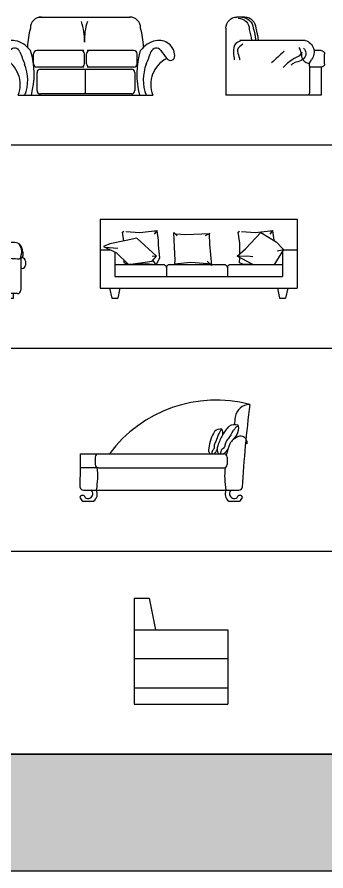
# Model space of a CAD drawing. Header units: millimetres. Extents: x 22852 to 54489, y 38200 to 53043.
# Drawn here: x 29563 to 32333, y 38200 to 45858 of the extents above; entities that cross this region are included whole.
import ezdxf

# ---------------------------------------------------------------- set-up
doc = ezdxf.new("R2010")
doc.units = ezdxf.units.MM
doc.layers.add('www.cad-blocks.net', color=7, linetype='Continuous')

# ---------------------------------------------------------------- blocks, each defined once
blk = doc.blocks.new('A$C0544487B')
for p, q in [((629.1, 362), (623.1, 362)), ((658.6, 332.5), (658.6, 296.7)), ((151.6, 70.3), (151.6, 250.5)), ((629.1, 267.2), (617.4, 267.2)), ((587.9, 40.8), (181.1, 40.8)), ((215.5, 40.8), (215.5, 0)), ((269.2, 0), (269.2, 40.8)), ((500, 40.8), (500, 0)), ((553.6, 0), (553.6, 40.8)), ((215.5, 0), (269.2, 0)), ((500, 0), (553.6, 0))]:
    blk.add_line(p, q)
for centre, start, end in [((629.1, 332.5), 0, 90), ((629.1, 296.7), 270, 0), ((181.1, 70.3), 180, 270), ((587.9, 70.3), 270, 0)]:
    blk.add_arc(centre, 29.5, start, end)
for points in [[(636.3, 416.9), (612, 479.1), (500.9, 500.7), (365.5, 514.3), (273.5, 519.7), (268.1, 522.4), (270.8, 533.2), (230.1, 522.4), (162.4, 519.7), (146.2, 522.4), (83.9, 573.9), (10.8, 678.2), (2.7, 680.9), (13.5, 691.7), (75.8, 718.8), (173.3, 670.1), (241, 560.3), (273.5, 541.3)], [(5.4, 678.2), (0, 621.4), (29.8, 525.1), (111, 388.9), (151.6, 248.2)], [(47.7, 679.1), (89.7, 633.5), (135.3, 556.7), (208.2, 523.9), (255.6, 534.8)], [(231.9, 671.5), (244.7, 653.9), (261.1, 619.1), (284.8, 581.5), (308.5, 543.9), (324.9, 509.3)], [(283, 516.6), (180.9, 478.3), (177.2, 356.1)], [(341.3, 514.8), (284.8, 487.5), (250.1, 421.9)], [(636.3, 411.5), (630.9, 370), (598.4, 348.3)], [(602.1, 348.8), (470.8, 356.1), (257.4, 350.7), (115.2, 370.7)]]:
    blk.add_spline(points, degree=3)
for points, knots in [([(230.1, 672.3), (222.8, 674.3), (193.4, 682.4), (192.2, 656.8), (197.5, 630.2)], [0, 0, 0, 0, 69.341826, 280.891975, 280.891975, 280.891975, 280.891975]), ([(596.7, 489.9), (607.5, 473.1), (634.5, 429.3), (620, 391), (611.2, 359.8)], [11.87161, 11.87161, 11.87161, 11.87161, 207.236132, 518.328212, 518.328212, 518.328212, 518.328212])]:
    blk.add_open_spline(points, degree=3, knots=knots)
blk.add_open_spline([(617.4, 359.1), (617.4, 262.9), (617.4, 166.6), (617.4, 70.3)], degree=3)
blk = doc.blocks.new('A$C25B14295')
for p, q in [((383.9, 700), (1203.3, 700)), ((785.6, 400), (365.2, 400)), ((1234.6, 400), (816.9, 400)), ((335.2, 280), (335.2, 370)), ((335.2, 280), (335.2, 370)), ((792.5, 280), (792.5, 370)), ((810, 280), (810, 370)), ((810, 280), (810, 370)), ((1264.6, 280), (1264.6, 370)), ((785.6, 250), (365.2, 250)), ((396.7, 232), (1213.7, 232)), ((797.5, 232), (797.5, 10.6)), ((1234.6, 250), (816.9, 250)), ((366.7, 40.6), (366.7, 202)), ((1243.7, 202), (1243.7, 40.6)), ((197.4, 0), (1405.6, 0)), ((1213.7, 10.6), (396.7, 10.6))]:
    blk.add_line(p, q)
for centre, radius, start, end in [((407, 600), 100, 90, 180), ((1195.9, 600), 100, 0, 90), ((279.8, 495), 512.7, 357.903, 18.71084), ((1304.5, 495), 512.7, 161.28916, 182.097), ((1105.8, 386.2), 826.9, 165.01373, 176.90547), ((497.1, 386.2), 826.9, 3.09453, 14.98627), ((142.5, 348.2), 142.6, 78.0743, 177.60944), ((125.7, 268.8), 223.8, 35.90384, 78.0743), ((1477.2, 268.8), 223.8, 101.9257, 144.09616), ((1460.4, 348.2), 142.6, 2.39056, 101.9257), ((-1200.6, 1322.7), 1616.1, 321.98509, 325.18091), ((167.1, 371.4), 49.9, 19.9738, 145.18091), ((4097, 1799.7), 4131.5, 199.9738, 201.61604), ((-390.5, 188.1), 731.4, 345.09674, 16.84108), ((365.2, 370), 30, 90, 180), ((762.5, 370), 30, 0, 90), ((840, 370), 30, 90, 180), ((1234.6, 370), 30, 0, 90), ((1993.4, 188.1), 731.4, 163.15892, 194.90326), ((-2494.1, 1799.7), 4131.5, 338.38396, 340.0262), ((1435.8, 371.4), 49.9, 34.81909, 160.0262), ((2803.5, 1322.7), 1616.1, 214.81909, 218.01491), ((40.6, 352.4), 40.6, 177.60944, 321.98509), ((-42.4, 96.1), 258.3, 338.15734, 63.56602), ((1645.3, 96.1), 258.3, 116.43398, 201.84266), ((1562.3, 352.4), 40.6, 218.01491, 2.39056), ((-101.2, 136.2), 384.3, 339.24056, 21.61604), ((365.2, 280), 30, 180, 270), ((396.7, 202), 30, 90, 180), ((762.5, 280), 30, 270, 0), ((840, 280), 30, 180, 270), ((1213.7, 202), 30, 0, 90), ((1234.6, 280), 30, 270, 0), ((1704.1, 136.2), 384.3, 158.38396, 200.75944), ((396.7, 40.6), 30, 180, 270), ((1213.7, 40.6), 30, 270, 0)]:
    blk.add_arc(centre, radius, start, end)
blk = doc.blocks.new('A$C18A7167C')
blk.add_blockref('A$C25B14295', (0, 0))
blk = doc.blocks.new('A$C27BB3B49')
for p, q in [((717.2, 700), (786.5, 700)), ((886.5, 600), (886.5, 0)), ((173.2, 490.8), (761.4, 490.8)), ((30, 400), (95.5, 400)), ((0, 280), (0, 370)), ((0, 280), (0, 370)), ((30, 250), (30, 0)), ((30, 250), (136.5, 250)), ((136.5, 259.6), (136.5, 20))]:
    blk.add_line(p, q)
for centre, radius, start, end in [((717.2, 600), 100, 90, 180), ((747.1, 592.2), 107.9, 91.72311, 175.837), ((775.8, 589.4), 100, 90, 180), ((786.5, 600), 100, 0, 90), ((1416.5, 386.2), 826.9, 165.01373, 172.73073), ((1438.3, 386.2), 826.9, 165.01373, 172.73073), ((1474.6, 375.6), 826.9, 165.01373, 171.99229), ((204.3, 385.5), 109.8, 106.47221, 216.89905), ((30, 370), 30, 90, 180), ((36.5, 259.6), 100, 0, 36.89905), ((30, 280), 30, 180, 270), ((156.5, 20), 20, 180, 270)]:
    blk.add_arc(centre, radius, start, end)
for points in [[(754.5, 484.4), (796.4, 463.5), (817.3, 379.8), (810.3, 317.1)], [(133.1, 282.2), (175, 296.2), (202.9, 338), (202.9, 386.8)], [(189, 421.7), (168, 379.8), (209.9, 310.1), (272.7, 289.2), (300.7, 268.3)], [(230.9, 428.6), (216.9, 365.9), (279.7, 324.1), (335.6, 282.2), (370.5, 247.4)], [(363.5, 393.8), (475.2, 289.2)], [(733.5, 456.5), (782.4, 407.7), (768.4, 345), (761.5, 317.1)]]:
    blk.add_spline(points, degree=3)
blk = doc.blocks.new('A$C643D20B2')
at = {"xscale": -1}
blk.add_blockref('A$C27BB3B49', (886.5, 0), dxfattribs=at)
blk = doc.blocks.new('A$C684A1F33')
for p, q in [((0, 707.8), (1769.5, 707.8)), ((0, 707.8), (0, 88.5)), ((1769.5, 707.8), (1769.5, 88.5)), ((201.2, 591.7), (214, 600.2)), ((214.7, 512.5), (201.2, 591.7)), ((232.2, 598.8), (358.5, 589.3)), ((330.4, 537.7), (233.5, 516.5)), ((507.6, 377.2), (330.4, 537.7)), ((358.5, 589.3), (513.5, 606)), ((513.5, 606), (484.9, 572.6)), ((489.8, 603.4), (511.1, 603.6)), ((511.1, 603.6), (520.6, 520.2)), ((668.9, 458.2), (661.8, 588.5)), ((661.8, 588.5), (692.6, 560.1)), ((680.8, 576.7), (770.9, 569.6)), ((770.9, 569.6), (984.4, 581.4)), ((984.4, 581.4), (941.7, 557.7)), ((979.7, 569.6), (982.1, 484.2)), ((1238.1, 591.7), (1250.9, 600.2)), ((1254.8, 494), (1238.1, 591.7)), ((1269.1, 598.8), (1395.4, 589.3)), ((1306.2, 442.9), (1441, 588)), ((1395.4, 589.3), (1550.4, 606)), ((1441, 588), (1579.3, 505.1)), ((1550.4, 606), (1521.8, 572.6)), ((1526.6, 603.4), (1548, 603.6)), ((1548, 603.6), (1557.5, 520.2)), ((86.9, 485.8), (30.2, 462.2)), ((30.2, 462.2), (148.4, 407.9)), ((233.5, 516.5), (86.9, 485.8)), ((520.6, 520.2), (520.6, 475)), ((520.6, 475), (532.6, 360.7)), ((982.1, 484.2), (1001, 292.3)), ((1253.5, 397.5), (1254.8, 494)), ((1557.5, 520.2), (1557.5, 518.2)), ((1579.3, 505.1), (1645, 436)), ((0, 433.5), (92.5, 433.5)), ((42, 457.4), (160.2, 448)), ((132.7, 415), (132.7, 194.6)), ((148.4, 407.9), (254.7, 301.6)), ((673.7, 339.7), (668.9, 458.2)), ((1230.1, 377.3), (1306.2, 442.9)), ((1645, 436), (1558.6, 294.4)), ((1634.7, 429.1), (1589.7, 422.2)), ((1636.8, 433.5), (1636.8, 194.6)), ((1636.8, 433.5), (1769.5, 433.5)), ((215.5, 317.8), (215.8, 340.5)), ((248.9, 301.1), (215.5, 317.8)), ((254.7, 301.6), (467.5, 332.3)), ((408.6, 308.3), (313.2, 305.9)), ((504, 298.8), (408.6, 308.3)), ((498.2, 377.2), (467.5, 374.8)), ((467.5, 332.3), (507.6, 377.2)), ((504, 298.8), (474.9, 340.6)), ((532.6, 360.7), (504, 298.8)), ((668.9, 308.9), (813.6, 323.1)), ((671.3, 306.5), (673.7, 339.7)), ((813.6, 323.1), (1003.4, 308.9)), ((1001, 292.3), (960.7, 332.6)), ((1371.9, 301.3), (1230.1, 377.3)), ((1237, 377.3), (1323.5, 380.8)), ((1252.4, 317.8), (1253, 365)), ((1285.8, 301.1), (1252.4, 317.8)), ((1323.5, 380.8), (1371.9, 373.9)), ((132.7, 300.8), (575.7, 300.8)), ((313.2, 305.9), (248.9, 301.1)), ((597.6, 276.8), (597.6, 194.6)), ((613.4, 300.8), (1122.2, 300.8)), ((1144, 276.8), (1144, 194.6)), ((1159.9, 300.8), (1636.8, 300.8)), ((1350.1, 305.9), (1285.8, 301.1)), ((1362.7, 306.2), (1350.1, 305.9)), ((132.7, 194.6), (1636.8, 194.6)), ((0, 88.5), (1769.5, 88.5)), ((84.2, 88.5), (107.1, 0)), ((177.1, 88.5), (159.9, 0)), ((1592.4, 88.5), (1609.5, 0)), ((1685.2, 88.5), (1662.4, 0)), ((107.1, 0), (159.9, 0)), ((1609.5, 0), (1662.4, 0))]:
    blk.add_line(p, q)
for points, knots in [([(575.7, 300.8), (580.3, 298.7), (589.9, 292.9), (595, 282.6), (597.6, 276.6)], [15.247039, 15.247039, 15.247039, 15.247039, 32.166322, 53.547435, 53.547435, 53.547435, 53.547435]), ([(597.6, 276.4), (599, 281.6), (602.1, 291.2), (609.6, 297.8), (613.4, 300.8)], [5.353258, 5.353258, 5.353258, 5.353258, 23.098733, 39.167876, 39.167876, 39.167876, 39.167876]), ([(1122.2, 300.8), (1126.8, 298.7), (1136.3, 292.9), (1141.4, 282.6), (1144.1, 276.6)], [15.247039, 15.247039, 15.247039, 15.247039, 32.166322, 53.547435, 53.547435, 53.547435, 53.547435]), ([(1144, 276.4), (1145.4, 281.6), (1148.5, 291.2), (1156, 297.8), (1159.9, 300.8)], [5.353258, 5.353258, 5.353258, 5.353258, 23.098733, 39.167876, 39.167876, 39.167876, 39.167876])]:
    blk.add_open_spline(points, degree=3, knots=knots)
blk = doc.blocks.new('A$C73427B47')
for p, q in [((1406.6, 596.2), (1375.5, 552.4)), ((26.4, 0), (122.7, 0)), ((1335.1, 0), (1431.5, 0))]:
    blk.add_line(p, q)
at = {"linetype": 'ByBlock'}
for p, q in [((4.2, 425.3), (1290.5, 425.3)), ((137.3, 395.3), (137.3, 330)), ((1320.5, 395.3), (1320.5, 330)), ((167.3, 300), (4.2, 300.7)), ((167.3, 300), (1302, 300)), ((31.4, 100), (1426.4, 100))]:
    blk.add_line(p, q, dxfattribs=at)
for centre, radius, start, end in [((1221.5, -283.9), 1190.5, 75.269, 143.44026), ((1524.9, 733), 134.5, 90.32115, 170.82016), ((12484, -518), 11047.1, 172.79501, 176.67442), ((5696.3, 251.1), 4333.4, 173.32917, 174.23137), ((1468.4, 448.4), 139.5, 112.01287, 151.52204), ((1440.7, 524.1), 59, 351.77911, 114.62774), ((1802.9, 310), 501, 155.85537, 167.88917), ((-13547.3, 361.8), 13551.7, 358.9895, 0.26823), ((167.3, 395.3), 30, 90, 180), ((1290.5, 395.3), 30, 0, 90), ((167.3, 330), 30, 180, 270), ((1290.5, 330), 30, 270, 0), ((-592.6, 224.9), 752.5, 350.44411, 5.90044), ((2050.5, 224.9), 752.5, 174.09956, 189.55589), ((31.4, 130), 30, 193.78278, 270), ((74.6, 65.5), 41.3, 229.77214, 56.55356), ((74.6, 65.5), 81.3, 306.32481, 25.08669), ((1383.3, 65.5), 81.3, 154.91331, 233.67519), ((1383.3, 65.5), 41.3, 123.44644, 310.22786), ((1426.4, 130), 30, 270, 346.21722), ((24, 27.9), 24.6, 14.21533, 167.97023), ((74.6, 65.5), 81.3, 203.52704, 233.67519), ((1433.8, 27.9), 24.6, 12.02977, 165.78467), ((1383.3, 65.5), 81.3, 306.32481, 336.47296)]:
    blk.add_arc(centre, radius, start, end, dxfattribs=at)
for centre, radius, start, end in [((1258.8, 574.2), 72.5, 79.34913, 135.59032), ((1207.7, 609.7), 73.8, 350.55851, 28.99214), ((1387.3, 596), 90.7, 68.68819, 124.92938), ((1332.7, 651.5), 92.2, 323.19121, 18.3312), ((1205.6, 459.1), 52.8, 162.67918, 219.78078), ((1159.2, 482.4), 73.8, 309.27969, 342.78784), ((1295.4, 466.9), 66, 152.01824, 219.07485), ((1243.7, 506.2), 92.2, 298.61875, 332.1269)]:
    blk.add_arc(centre, radius, start, end)
for points in [[(1207, 625), (1173, 555.5), (1155.2, 474.8)], [(1335.4, 670.4), (1277.6, 592.9), (1237, 497.9)]]:
    blk.add_spline(points, degree=3)
for points, knots in [([(1272.2, 645.5), (1266, 637.6), (1255, 623.9), (1236.5, 587.1), (1226.2, 545.4), (1200.8, 505.5), (1209.2, 469.9), (1182.7, 451.5), (1183.5, 433), (1183, 425.7), (1183, 425.3)], [0, 0, 0, 0, 37.506288, 65.782259, 153.619658, 198.465285, 236.495883, 274.837161, 300.242842, 301.926971, 301.926971, 301.926971, 301.926971]), ([(1420.3, 680.5), (1410.8, 672.3), (1394.2, 657.9), (1362.9, 617), (1340.7, 568.2), (1300.2, 525.1), (1302.2, 479.4), (1265.4, 462.9), (1261.9, 438.1), (1259, 427.6), (1258.3, 425.3)], [0, 0, 0, 0, 37.506288, 65.782259, 153.619658, 198.465285, 236.495883, 274.837161, 300.242842, 307.42838, 307.42838, 307.42838, 307.42838])]:
    blk.add_open_spline(points, degree=3, knots=knots)
blk = doc.blocks.new('A$C3D200FEF')
for p, q in [((0, 950), (0, 0)), ((0, 950), (136.3, 950)), ((136.3, 950), (191.9, 668)), ((0, 668), (840, 668)), ((840, 668), (840, 0)), ((0, 409.8), (840, 409.8)), ((0, 147.4), (840, 147.4)), ((0, 0), (840, 0))]:
    blk.add_line(p, q)
blk = doc.blocks.new('FORMAT')
at = {"true_color": 0x546d8e}
h = blk.add_hatch(color=155, dxfattribs=at)
h.set_gradient(color1=(68, 68, 68), color2=(84, 109, 142), tint=1)
h.paths.add_polyline_path([(54489.3, 38200.1), (54489.3, 39248), (26581.4, 39248), (26581.4, 38200.1)])
h.paths.add_polyline_path([(39864.7, 38534.4), (54102.2, 38534.4), (54102.2, 38995.1), (39864.7, 38995.1)], flags=24)
at = {"color": 155, "true_color": 0x546d8e}
for p, q in [((26581.4, 44711.2), (54489.3, 44711.2)), ((26581.4, 42890.2), (54489.3, 42890.2)), ((26581.4, 41069.1), (54489.3, 41069.1)), ((26581.4, 39248), (54489.3, 39248)), ((54489.3, 39248), (26581.4, 39248)), ((26581.4, 39248), (54489.3, 39248)), ((26581.4, 38200.1), (54489.3, 38200.1))]:
    blk.add_line(p, q, dxfattribs=at)
blk.add_line((26581.4, 39248), (54489.3, 39248))

msp = doc.modelspace()

# ---------------------------------------------------------------- linework, layer by layer
msp.add_line((32291.7, 45158.3), (31435.2, 45158.3))

# ---------------------------------------------------------------- block references
for name, p in [('A$C18A7167C', (29375.3, 45158.3)), ('A$C643D20B2', (31435.2, 45158.3)), ('A$C0544487B', (28979, 43337.3)), ('A$C684A1F33', (30307.1, 43337.3)), ('A$C73427B47', (30126.9, 41516.2)), ('A$C3D200FEF', (30612.9, 39695.1))]:
    msp.add_blockref(name, p)
at = {"layer": 'www.cad-blocks.net'}
msp.add_blockref('FORMAT', (0, 0), dxfattribs=at)

doc.saveas('drawing.dxf')
